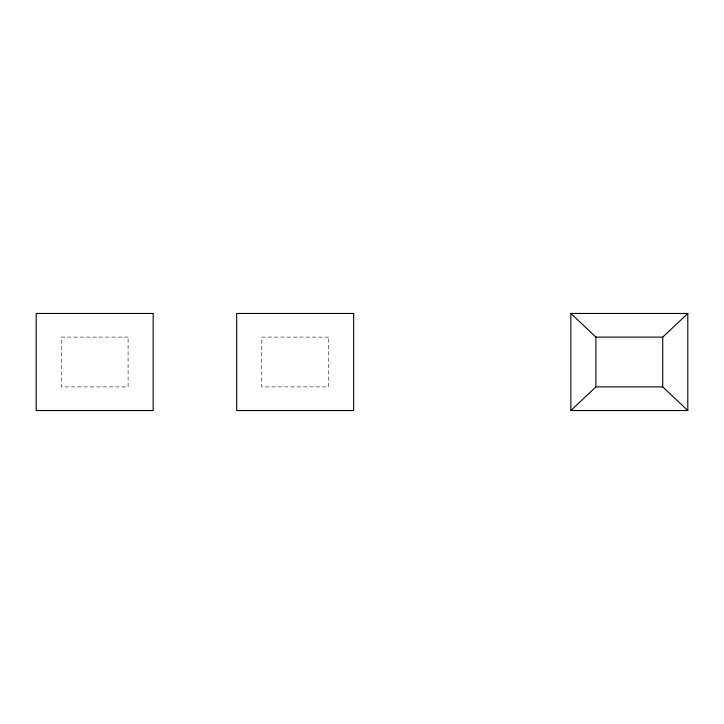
<?xml version="1.0" encoding="UTF-8"?>
<svg xmlns="http://www.w3.org/2000/svg" width="724" height="724" viewBox="0 0 724 724"><rect width="100%" height="100%" fill="white"/><g stroke="black" fill="none" stroke-linecap="round" stroke-linejoin="round"><path stroke-width="0.54" stroke-dasharray="3.62 2.71" d="M128.094 337.103L61.259 337.103L61.259 386.897L128.094 386.897L128.094 337.103M328.587 337.103L261.753 337.103L261.753 386.897L328.587 386.897L328.587 337.103"/><path stroke-width="1.09" d="M570.847 410.535L595.906 386.897L662.741 386.897L687.8 410.535L687.8 313.465L570.847 313.465L570.847 410.535L687.8 410.535M570.847 313.465L595.906 337.103L662.741 337.103L687.8 313.465M662.741 337.103L662.741 386.897M595.906 337.103L595.906 386.897M153.153 313.465L36.2 313.465L36.2 410.535L153.153 410.535L153.153 313.465M353.647 313.465L236.694 313.465L236.694 410.535L353.647 410.535L353.647 313.465"/></g></svg>
